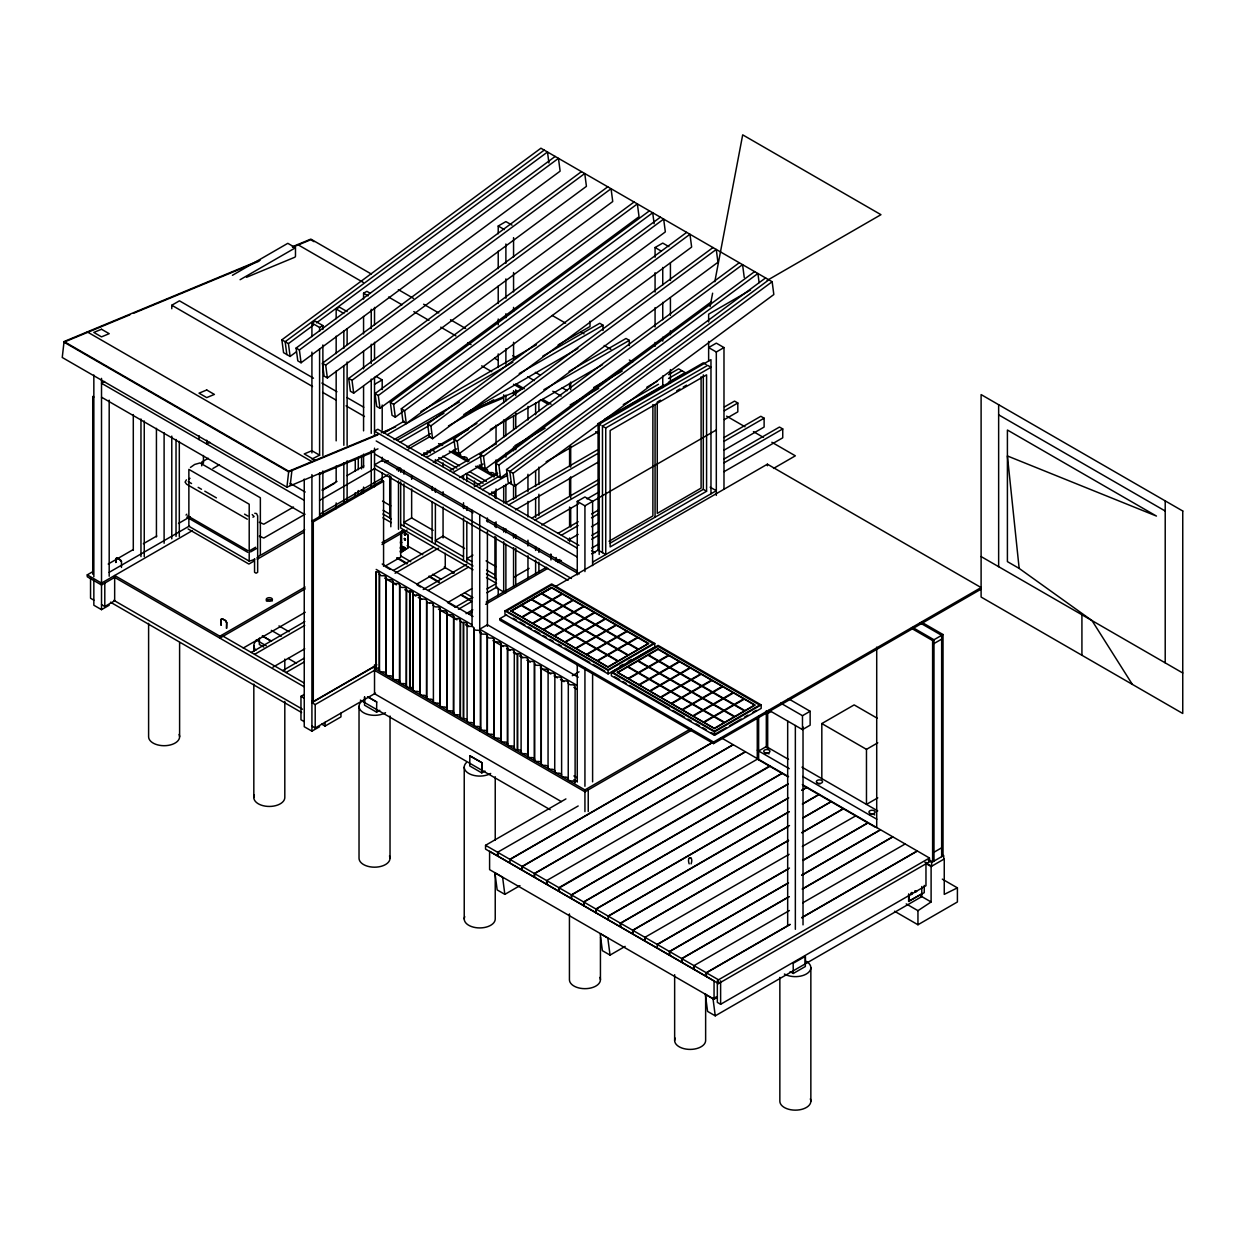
<?xml version="1.0" encoding="UTF-8"?>
<svg xmlns="http://www.w3.org/2000/svg" width="1245" height="1245" viewBox="0 0 1245 1245"><rect width="100%" height="100%" fill="white"/><g stroke="black" fill="none" stroke-linecap="round" stroke-linejoin="round"><path stroke-width="1.5" d="M129.916 314.814L63.993 342.173L62.25 357.486L286.91 487.2L377.966 448.869M286.91 487.2L288.653 471.871L377.858 434.847M290.225 485.27L291.906 470.517M401.544 544.407L401.497 544.796M402.477 530.868L408.235 535.132L408.235 547.8L400.485 552.562M404.454 533.482L404.952 534.899M404.36 538.696L405.31 539.941L404.454 538.54M405.092 535.101L404.921 533.747M405.574 539.599L404.532 539.941L404.594 538.462M400.501 552.827L407.878 547.893L408.018 535.257L402.26 530.992M710.086 306.55L712.622 293.197M714.801 281.743L742.689 134.849L880.962 214.685L767.2 280.374M386.106 674.059L386.183 577.509A3.159 1.821 0 0 0 383.04 575.688L382.402 575.766A3.097 1.79 0 0 1 379.305 573.976L379.383 573.618A3.097 1.79 0 0 0 376.286 571.828L376.286 667.958A3.159 1.821 0 0 1 379.445 669.779L379.305 670.152A3.097 1.79 0 0 0 382.402 671.942L383.04 671.864A3.159 1.821 0 0 1 386.183 673.685L386.059 674.059A3.05 1.759 0 0 0 389.156 675.802L389.794 675.755A3.159 1.821 0 0 1 392.938 677.576L392.798 677.949A3.097 1.79 0 0 0 395.91 679.739L396.532 679.661A3.159 1.821 0 0 1 399.692 681.482L399.552 681.84A3.097 1.79 0 0 0 402.649 683.629L403.287 683.552A3.159 1.821 0 0 1 406.446 685.372L406.306 685.746A3.097 1.79 0 0 0 409.403 687.536M392.86 677.949L392.938 581.415A3.159 1.821 0 0 0 389.794 579.594L389.156 579.672A3.097 1.79 0 0 1 386.059 577.882M399.645 585.306L399.614 681.84L399.692 585.306A3.159 1.821 0 0 0 396.532 583.485L395.91 583.563A3.097 1.79 0 0 1 392.798 581.773M406.446 589.212L406.368 685.746L406.446 589.212A3.159 1.821 0 0 0 403.287 587.375L402.649 587.469A3.097 1.79 0 0 1 399.552 585.679M433.322 701.308L433.416 700.951A3.159 1.821 0 0 0 430.256 699.13L429.618 699.208A3.097 1.79 0 0 1 426.521 697.418L426.661 697.044A3.159 1.821 0 0 0 423.549 695.255L422.864 695.301A3.097 1.79 0 0 1 419.814 693.543L419.907 693.154A3.159 1.821 0 0 0 416.795 691.348L416.11 691.411A3.097 1.79 0 0 1 413.013 689.621L413.153 593.071A3.159 1.821 0 0 0 410.041 591.282L410.041 687.458A3.159 1.821 0 0 1 413.2 689.279L413.107 593.071A3.097 1.79 0 0 0 410.01 591.282M419.861 596.977L419.861 693.543L419.907 596.977A3.159 1.821 0 0 0 416.748 595.157M413.06 689.637L413.153 689.248A3.159 1.821 0 0 0 410.01 687.427M433.276 605.148L433.416 604.774A3.159 1.821 0 0 0 430.256 602.953L429.618 603.031M468.82 460.65A3.097 1.79 0 0 1 467.28 459.109L467.311 458.736A3.05 1.759 0 0 0 464.26 456.977L464.307 456.977M467.171 720.435A3.159 1.821 0 0 0 464.012 718.614L463.327 718.645A3.097 1.79 0 0 1 460.276 716.902L460.417 716.544A3.159 1.821 0 0 0 457.257 714.723L456.635 714.801A3.097 1.79 0 0 1 453.522 713.011L453.662 712.638A3.159 1.821 0 0 0 450.519 710.817L449.881 710.895A3.05 1.759 0 0 1 446.83 709.105L446.908 708.747A3.159 1.821 0 0 0 443.765 706.927L443.127 707.004A3.097 1.79 0 0 1 440.03 705.215L440.17 608.665A3.159 1.821 0 0 0 437.011 606.844L436.372 606.938A3.05 1.759 0 0 1 433.322 605.148M433.353 700.951L433.276 701.308A3.097 1.79 0 0 0 436.372 703.098L437.011 703.051A3.159 1.821 0 0 1 440.17 704.841L440.108 608.665M453.522 713.011L453.662 616.462A3.159 1.821 0 0 0 450.519 614.641L449.881 614.719A3.05 1.759 0 0 1 446.83 612.929L446.862 612.571A3.159 1.821 0 0 0 443.765 610.75L443.127 610.828A3.097 1.79 0 0 1 440.03 609.038M460.417 620.368L460.339 716.902L460.417 620.368A3.159 1.821 0 0 0 457.257 618.547L456.635 618.625A3.097 1.79 0 0 1 453.522 616.835M466.984 624.601L467.046 624.601A3.097 1.79 0 0 0 470.096 626.391L470.735 626.344A3.159 1.821 0 0 1 473.878 628.134L473.8 724.683M473.878 628.134L473.738 724.683A3.097 1.79 0 0 0 476.835 726.473L477.473 726.395A3.159 1.821 0 0 1 480.632 728.216L480.492 728.574A3.097 1.79 0 0 0 483.589 730.364L484.227 730.286A3.159 1.821 0 0 1 487.386 732.107L487.246 732.48A3.097 1.79 0 0 0 490.343 734.27L490.981 734.176A3.159 1.821 0 0 1 494.14 736.013L494 736.371A3.097 1.79 0 0 0 497.097 738.16L497.735 738.083A3.159 1.821 0 0 1 500.895 739.904L500.801 740.277A3.097 1.79 0 0 0 503.851 742.067L504.49 741.973A3.159 1.821 0 0 1 507.633 743.794L507.509 744.168A3.097 1.79 0 0 0 510.606 745.957L511.244 745.879A3.159 1.821 0 0 1 514.387 747.7L514.247 748.074A3.097 1.79 0 0 0 517.36 749.863L517.297 653.625A3.097 1.79 0 0 1 514.247 651.898L514.341 651.524A3.159 1.821 0 0 0 511.244 649.703L510.606 649.781A3.097 1.79 0 0 1 507.509 647.991L507.633 647.633A3.159 1.821 0 0 0 504.49 645.813L503.851 645.89A3.097 1.79 0 0 1 500.755 644.101L500.895 643.727A3.159 1.821 0 0 0 497.735 641.906L497.097 641.984A3.097 1.79 0 0 1 494 640.195L494.14 639.837A3.159 1.821 0 0 0 490.981 638.016L490.343 638.094A3.097 1.79 0 0 1 487.246 636.304L487.386 635.93A3.159 1.821 0 0 0 484.227 634.11L483.589 634.187A3.097 1.79 0 0 1 480.492 632.398L480.632 632.04A3.159 1.821 0 0 0 477.473 630.219L476.835 630.266A3.05 1.759 0 0 1 473.8 628.507M467.124 720.419L466.984 720.777A3.097 1.79 0 0 0 470.096 722.567L470.735 722.489A3.159 1.821 0 0 1 473.878 724.31L473.738 724.683M514.309 651.898L514.247 748.074M500.755 644.101L500.832 739.904M527.709 659.663A3.097 1.79 0 0 0 530.821 661.453L531.444 661.375A3.159 1.821 0 0 1 534.603 663.196L534.463 663.569A3.097 1.79 0 0 0 537.56 665.359L538.198 665.266A3.159 1.821 0 0 1 541.357 667.102L541.217 667.46A3.097 1.79 0 0 0 544.314 669.25L544.952 669.172A3.159 1.821 0 0 1 548.111 670.993L547.971 671.366A3.05 1.759 0 0 0 551.068 673.125L551.706 673.063A3.159 1.821 0 0 1 554.865 674.899L554.725 675.257A3.097 1.79 0 0 0 557.822 677.047L558.46 676.969A3.159 1.821 0 0 1 561.62 678.79L561.62 774.966A3.159 1.821 0 0 0 558.46 773.145L557.822 773.223A3.097 1.79 0 0 1 554.725 771.433L554.865 771.06A3.159 1.821 0 0 0 551.706 769.239L551.068 769.317A3.097 1.79 0 0 1 547.971 767.527L548.111 767.169A3.159 1.821 0 0 0 544.952 765.348L544.314 765.426A3.097 1.79 0 0 1 541.217 763.636L541.357 763.263A3.159 1.821 0 0 0 538.198 761.442L537.56 761.52A3.097 1.79 0 0 1 534.463 759.73L534.603 759.372A3.159 1.821 0 0 0 531.444 757.551L530.821 757.629A3.097 1.79 0 0 1 527.709 755.839L527.849 659.305A3.159 1.821 0 0 0 524.705 657.485L524.067 657.562A3.097 1.79 0 0 1 520.97 655.773L521.11 655.399A3.159 1.821 0 0 0 517.982 653.609L517.313 653.656M534.525 663.569L534.525 759.73M521.048 751.575L520.97 751.949A3.097 1.79 0 0 0 524.067 753.739L524.705 753.645A3.097 1.79 0 0 1 527.802 755.466L527.802 659.305M561.526 679.163L561.479 679.163A3.097 1.79 0 0 0 564.576 680.953L565.214 680.859A3.159 1.821 0 0 1 568.358 682.68L568.234 683.054A3.097 1.79 0 0 0 571.331 684.843L571.969 684.766A3.159 1.821 0 0 1 575.112 686.586L575.112 782.763A3.159 1.821 0 0 0 571.969 780.942L571.331 780.988A3.097 1.79 0 0 1 568.234 779.23L568.311 682.68M548.049 767.169L548.111 670.993M568.358 778.856L568.311 778.856A3.097 1.79 0 0 0 565.214 777.067L564.576 777.113A3.05 1.759 0 0 1 561.526 775.324M689.17 863.859C686.26 855.688 694.025 855.688 691.115 863.859M691.115 858.241L689.17 858.241M910.671 893.365L911.075 894.595M915.044 890.844L915.62 892.12L916.834 890.844M916.553 890.689L915.355 891.965M188.913 478.92L190.018 478.298M911.075 893.256L910.935 894.486L911.869 892.556M915.448 890.72L915.246 891.762M402.929 548.376L402.524 547.582M186.05 515.072L186.797 514.216M404.765 533.405C402.462 535.008 407.38 535.132 404.734 533.607M254.774 513.298L256.563 513.547L257.668 515.944L257.668 572.311L256.112 573.198L254.556 572.311L254.556 558.725M186.408 479.839L185.069 482.095L186.61 484.243L247.319 519.196M190.454 467.42L194.656 464.463L200.04 462.938L260.361 497.767L260.361 554.679L258.882 556.344A20.402 11.781 0 0 1 256.984 557.853M296.357 351.821L290.116 356.443L283.549 352.646L281.868 339.823L540.921 148.217L772.149 281.728L773.83 294.536L514.776 486.141L508.193 482.344L506.528 469.536L765.582 277.931M544.205 150.116L285.152 341.721L286.832 354.545M290.116 356.443L288.435 343.62L313.413 325.147M316.526 322.844L547.489 152.014L548.936 163.002M301.072 362.762L299.391 349.954L558.46 158.348L560.125 171.156L301.072 362.762L297.788 360.863L296.108 348.055L555.161 156.45M327.373 377.951L325.692 365.127L584.761 173.522L586.426 186.345L327.373 377.951L324.089 376.052L322.408 363.229L581.462 171.623M353.673 393.14L352.008 380.316L611.062 188.711L612.742 201.534L353.673 393.14L350.39 391.241L348.709 378.418L607.762 186.812M379.974 408.313L378.309 395.505L637.362 203.9L639.043 216.708L379.974 408.313L376.69 406.415L375.01 393.607L634.078 202.001M403.131 411.41L395.319 417.184L392.035 415.285L390.354 402.462L649.408 210.856M395.319 417.184L393.638 404.36L652.707 212.755L654.139 223.742M406.275 423.502L404.609 410.694L663.663 219.089L665.344 231.897L406.275 423.502L402.991 421.604L401.31 408.796L660.379 217.19M432.591 438.691L430.91 425.868L689.963 234.262L691.644 247.086L432.591 438.691L429.292 436.793L427.611 423.969L686.68 232.364M458.891 453.88L457.211 441.057L716.264 249.451L717.945 262.275L458.891 453.88L455.592 451.982L453.927 439.158L712.98 247.553M711.471 301.695L485.192 469.054L481.893 467.155L480.228 454.347L739.281 262.742M485.192 469.054L483.511 456.246L742.565 264.64L744.245 277.448M506.777 473.302L500.537 477.924L497.237 476.026L495.557 463.202L754.626 271.597M500.537 477.924L498.856 465.101L757.909 273.495L759.108 282.646M768.865 279.829L509.812 471.435L511.493 484.243M514.776 486.141L513.096 473.333L772.149 281.728M917.954 924.755L917.954 910.671L931.104 901.971L931.104 866.551L944.255 858.957L944.255 894.377L957.405 887.856L957.405 901.971L917.954 924.755L894.532 911.231M171.779 308.729L171.779 305.243L179.451 300.823L313.491 378.2M232.426 275.301L287.813 243.32L295.485 247.755L295.485 256.454M240.098 279.72L295.485 247.755M104.58 381.515L101.514 383.273L304.247 500.334M311.919 336.601L311.919 323.046L315.203 321.148L322.875 325.567L322.875 329.443M336.166 318.736L336.166 309.04L339.449 307.142L347.122 311.577M363.571 299.033L363.571 293.229L366.855 291.33L369.921 293.089M311.919 323.046L319.591 327.466L322.875 325.567M498.218 233.764L498.218 226.014L505.89 221.594L512.037 225.127M209.782 442.255L206.717 444.014L206.717 440.216M208.273 458.269L201.721 462.051L201.721 465.848M212.879 468.509L219.447 464.712M374.527 384.332L382.199 379.912L382.199 389.576M114.976 577.213L101.514 584.994L87.259 576.762L87.259 574.863L92.317 571.953M655.072 257.201L655.072 247.522L662.745 243.086L668.876 246.634M108.206 564.032L133.308 549.543M143.346 543.738L156.745 536.019M178.502 523.46L190.22 516.691M116.781 558.056L120.454 559.892L121.481 561.666L121.481 567.455M121.481 561.666L120.205 560.032M109.186 572.327L189.52 525.95M192.399 530.603L101.514 583.096L87.259 574.863M383.974 432.824L404.08 421.215M420.841 411.535L536.455 344.787M387.257 434.707L512.924 362.155M101.514 604.603L104.798 606.502L114.836 600.712M393.965 439.703L459.312 401.979M558.165 344.896L590.005 326.517L590.005 321.21M93.842 580.077L93.842 605.241L101.514 609.661L109.186 605.241M396.984 440.325L443.905 413.247M542.758 356.163L599.732 323.28L603.016 325.178L603.016 330.485M400.283 442.224L428.762 425.79M519.243 373.547L603.016 325.178M321.957 490.11L337.022 481.41M347.075 475.606L363.805 465.941M293.509 507.042L263.8 524.192L259.302 522.262M323.186 489.907L334.734 483.231M406.975 447.22L430.443 433.68M465.63 413.356L577.882 348.538M319.591 500.334L374.823 468.447M384.861 462.642L388.222 460.712M408.298 449.118L430.054 436.559M448.465 425.93L493.658 399.832M305.056 514.232L263.8 538.042L259.302 536.128M249.856 550.57L255.661 547.224M250.618 551.924L256.439 548.563M319.591 514.247L388.222 474.625M396.579 469.801L399.925 467.871M421.697 455.312L476.928 423.409M423.284 455.514L468.525 429.401M569.058 371.352L626.033 338.469L629.316 340.367L629.316 345.674M383.569 481.27L382.199 480.477L311.919 521.048L313.289 521.842L383.569 481.27L383.569 566.304M426.584 457.413L455.063 440.963M543.863 389.701L629.316 340.367M261.092 554.959L304.683 529.779M253.856 561.184L248.875 564.047L188.057 528.938M257.186 559.254L303.671 532.424M433.276 462.409L456.744 448.854M490.25 429.509L602.518 364.692M750.47 290.038L708.638 314.176L708.638 321.957M449.601 470.703L494.841 444.574M593.694 387.506L622.173 371.057M452.884 472.602L481.364 456.152M570.163 404.89L598.658 388.44M459.576 477.582L483.044 464.043M514.87 445.663L545.03 428.249M221.983 618.796L225.656 620.632L226.683 622.407L226.683 628.196M226.434 628.336L226.683 622.407M433.151 530.339L411.644 517.92L403.971 522.355L432.108 538.587M475.901 485.892L497.673 473.302M646.809 387.211L656.862 381.406M668.581 374.636L678.634 368.831L685.217 372.628L668.456 382.308M114.665 600.806L114.665 575.501L219.867 636.242L305.118 587.017M382.028 542.618L403.753 530.074M479.185 487.791L499.292 476.181M623.278 404.594L658.465 384.269M668.518 378.464L681.918 370.73M305.227 588.854L219.867 638.14L219.867 636.242M382.028 544.516L407.099 530.043M723.983 347.573L716.311 343.138L708.638 347.573L716.311 351.993L723.983 347.573L723.983 489.02M482.469 489.674L507.602 475.17M604.79 419.067L663.429 385.203M602.471 552.64L602.471 426.086L707.674 365.345L710.973 367.244L605.755 427.984L605.755 554.539L598.082 550.103L598.082 423.565L703.3 362.824L706.211 364.505M489.176 494.67L510.948 482.095M546.135 461.786L598.082 431.797M660.519 400.174L657.267 402.057L657.267 513.407L701.106 488.102L701.106 376.737M676.751 390.805L680.003 388.922M683.24 387.055L686.493 385.172M405.076 548.438C392.689 553.387 412.048 547.909 402.057 546.695M243.257 648.038L305.227 612.26M385.608 565.852L400.688 557.153L400.688 533.731M505.486 502.964L597.647 449.756M251.288 652.473L304.807 621.566M393.467 570.397L433.602 547.209M508.769 504.863L597.569 453.6M254.571 654.372L304.745 625.41M395.07 573.26L438.567 548.142M515.477 509.859L597.569 462.455M272.966 667.164L304.745 648.816M416.826 584.107L445.259 567.689L445.259 553.294M531.786 518.153L598.814 479.465M724.481 406.913L734.534 401.108L737.818 403.006L737.818 411.862L724.403 419.596M472.944 555.083L466.813 558.631L471.777 561.495M535.07 520.052L598.752 483.293M724.403 410.741L737.818 403.006M282.693 670.619L304.449 658.06M423.207 589.492L466.688 564.39M577.26 574.879L577.26 501.393L584.932 496.957L592.604 501.393L592.604 565.603M285.992 672.518L304.387 661.889M428.171 590.426L468.307 567.253M541.777 525.048L578.645 503.758M587.017 498.918L598.752 492.149M577.26 501.393L584.932 505.812L716.311 429.976M558.087 533.342L578.194 521.733M591.593 513.998L598.3 510.123M723.967 437.571L760.835 416.281L764.119 418.18L764.119 427.051L723.905 450.254M561.37 535.241L578.131 525.561M591.531 517.827L598.238 513.952M723.905 441.399L764.119 418.18M448.231 602.253L471.653 588.729M568.078 540.221L578.131 534.416M591.531 526.682L598.238 522.807M304.247 721.649L300.963 719.75L300.963 696.344L304.309 694.414M455.125 607.342L471.886 597.662M486.966 588.947L495.339 584.123M458.409 609.241L471.824 601.491M486.904 592.791L496.957 586.986M514.201 577.026L529.156 568.389M591.795 535.381L598.503 531.522M724.17 458.969L779.463 427.051L782.747 428.934L782.747 437.804L724.108 471.653M591.733 539.225L598.44 535.35M724.108 462.798L782.747 428.934M311.919 700.779L313.289 701.558L376.877 664.861M375.601 665.904L311.919 702.678L315.203 704.577L375.539 669.748M466.081 613.66L472.789 609.801M486.204 602.051L546.524 567.222M556.577 561.417L559.923 559.487M468.789 614.003L472.151 612.058M485.628 604.292L547.909 568.327M558.009 562.491L561.37 560.546M591.733 548.08L598.44 544.205M609.054 541.248L652.878 515.944L652.878 404.578M591.624 553.838L598.316 549.979M610.174 543.131L703.3 489.363L706.584 491.261L706.584 374.838L610.143 430.521L610.143 546.944L706.584 491.261M504.972 610.89L551.659 583.936L654.777 643.463L654.777 646.949L608.089 673.903L504.972 614.376L504.972 610.89L608.089 670.417L654.777 643.463M592.604 562.133L716.311 490.717L710.164 487.168M511.01 610.89L551.659 587.422L648.738 643.463L608.089 667.087L511.01 610.89L608.089 667.087M511.01 611.046L551.659 587.578M511.555 611.046L521.173 605.49L531.413 611.404L521.795 616.96M981.107 589.15L713.572 743.607L499.867 620.228L499.867 618.64L506.606 614.765M555.394 586.597L767.402 464.183L981.107 587.562L713.572 742.02L499.867 618.64M311.919 726.084L315.203 727.983L375.539 693.154M304.247 479.06L304.247 726.722L311.919 731.142L319.591 726.722M364.52 702.678L364.66 696.904M321.724 724.139L325.069 726.084L340.959 716.902L340.959 713.105M773.519 468.431L795.353 455.826L771.869 442.271M522.34 617.271L531.957 611.715L542.197 617.629L532.58 623.185M367.68 696.733L376.721 701.962L367.54 696.826M364.52 696.982L364.52 705.199L376.581 712.156L379.756 710.335M533.125 623.496L542.742 617.94L552.982 623.854L543.365 629.41M543.925 629.721L553.527 624.181L563.767 630.079L554.149 635.635M554.71 635.946L564.312 630.406L574.552 636.319L564.95 641.86M565.495 642.187L575.097 636.631L585.337 642.544L575.735 648.085M576.279 648.412L585.897 642.856L596.122 648.769L586.519 654.325M587.064 654.637L596.682 649.081L606.922 654.994L597.304 660.55M572.311 675.708L579.049 671.833M597.849 660.862L607.467 655.306L617.707 661.219L608.089 666.775M619.792 666.262L623.138 664.332M628.149 661.422L631.495 659.492M611.373 672.316L658.06 645.361L761.177 704.903L761.177 708.389L714.49 735.344L611.373 675.802L611.373 672.316L714.49 731.858L761.177 704.903M484.959 771.075L481.784 772.896L469.723 765.94L469.863 755.746L481.924 762.703L481.924 770.297M617.411 672.471L658.06 648.847L755.139 705.059L714.49 728.527L617.411 672.316L714.49 728.527M617.971 672.471L627.573 666.931L637.813 672.829L628.196 678.385M628.756 678.696L638.358 673.156L648.598 679.07L638.996 684.61M639.541 684.937L649.143 679.381L659.383 685.295L649.781 690.835M650.326 691.162L659.943 685.606L670.168 691.52L660.566 697.076M661.111 697.387L670.728 691.831L680.968 697.745L671.351 703.3M671.895 703.612L681.513 698.056L691.753 703.97L682.135 709.525M682.68 709.837L692.298 704.296L702.538 710.195L692.92 715.75M693.465 716.062L703.083 710.521L713.323 716.435L703.705 721.976M485.55 845.308L497.611 852.265L497.611 856.062L485.55 849.106L485.55 845.308L565.915 798.916M374.527 668.425L584.932 789.906L690.991 728.683M704.25 722.302L713.867 716.746L724.108 722.66L714.49 728.201M690.991 730.582L584.932 791.804L374.527 670.324M497.611 852.265L578.178 805.982M726.193 727.687L714.49 734.441L711.16 732.527M729.539 725.757L741.242 719.003M744.588 717.073L747.918 715.144M752.945 712.249L756.275 710.319M509.874 863.143L497.813 856.186L497.813 852.389L509.874 859.346L712.451 742.378M712.669 742.502L510.076 859.47L522.122 866.427L733.087 744.635L721.042 737.662M767.9 713.385L771.075 711.549M522.34 866.551L733.289 744.743L745.35 751.7L534.385 873.508L522.34 866.551L522.34 870.333L534.385 877.305L534.385 873.508M780.724 703.129L802.48 715.688L810.137 711.269L810.137 725.181L802.48 729.617L769.005 710.288M911.247 628.211L932.614 640.553L943.025 634.545L943.025 855.86M534.587 873.616L546.648 880.588L546.648 884.386L534.587 877.414L534.587 873.616L745.553 751.824L757.614 758.781M933.983 643.556L941.656 639.136M504.847 894.361L502.606 877.305L494.934 872.869L497.175 889.926L504.847 894.361L519.959 885.631M758.641 751L766.313 746.564M546.648 880.588L757.816 758.905L769.877 765.862L558.912 887.654L546.851 880.697L546.851 884.495L558.912 891.451L558.912 887.654M821.825 778.607L821.825 723.563L854.148 704.903L877.305 718.272M559.316 887.903L770.281 766.095L782.342 773.067L571.377 894.859L559.316 887.903L559.316 891.7L571.377 898.657L571.377 894.859M787.898 784.008L583.64 901.94L583.64 905.737L571.579 898.765L571.579 894.984L782.545 773.176L788.567 776.662M788.443 797.858L595.904 909.021L595.904 912.818L583.843 905.846L583.843 902.049L788.101 784.132M821.825 723.563L866.473 749.35L877.787 742.814M801.827 790.124L806.853 787.213L802.34 784.615M608.151 919.884L596.106 912.927L596.106 909.13L788.645 797.967M802.045 790.233L807.056 787.338L819.117 794.294L802.371 803.959M596.106 909.13L608.151 916.087L788.972 811.693M789.19 811.818L608.369 916.211L620.415 923.168L789.517 825.544M802.574 804.083L819.319 794.419L831.38 801.375L802.916 817.809M788.381 840.359L632.678 930.248L632.678 934.046L620.617 927.089L620.617 923.292L788.054 826.633M803.118 817.934L831.582 801.5L843.643 808.456L801.78 832.625M632.88 930.373L644.941 937.329L644.941 941.127L632.88 934.17L632.88 930.373L788.599 840.468M801.982 832.734L843.845 808.565L855.891 815.537M877.787 797.858L866.473 804.394L866.473 749.35M610.05 955.102L607.809 938.045L600.137 933.61L602.378 950.666L610.05 955.102L625.161 946.371M644.941 937.329L789.128 854.319M802.325 846.46L856.109 815.646L868.154 822.603L802.854 860.311M657.204 948.208L645.143 941.251L645.143 937.454L657.204 944.41L789.47 868.045M787.992 869.135L657.407 944.519L669.452 951.491L788.334 882.861M803.072 860.435L868.356 822.727L880.417 829.684L801.733 875.126M788.879 896.696L681.715 958.557L681.715 962.354L669.67 955.397L669.67 951.6L788.536 882.97M801.936 875.235L880.62 829.808L892.681 836.764L802.262 888.961M789.408 910.546L693.979 965.638L693.979 969.435L681.918 962.478L681.918 958.681L789.081 896.82M802.48 889.086L892.883 836.889L904.944 843.845M802.807 902.812L905.146 843.97L917.207 850.926L801.671 917.627M706.242 972.718L706.242 976.516L694.181 969.559L694.181 965.762L706.242 972.718L789.952 924.381M801.873 917.736L917.409 851.035L929.455 858.007L929.455 861.805L718.505 983.597L706.444 976.64L706.444 972.843L790.155 924.506M933.983 852.234L941.656 847.798M706.444 972.843L718.505 979.799L929.455 858.007M928.288 860.497L931.649 862.427L943.71 855.471L943.71 859.268M921.782 886.518L921.782 896.602L715.252 1015.842L707.58 1011.407L705.355 994.35L713.027 998.786L716.389 996.84M714.054 999.221L714.054 980.873L489.596 851.284L489.596 869.632L714.054 999.221L717.338 997.323M717.338 980.811L717.338 1002.381L720.622 1004.279L925.969 885.724L925.969 862.318M793.298 973.465L793.158 963.272L805.344 956.393L805.344 966.509L793.298 973.465L790.124 971.645M908.632 894.112L908.632 901.349L921.782 893.754M908.632 901.349L924.257 892.649L924.257 885.413M260.221 260.112L64.071 341.535L288.731 471.233L377.702 434.303M292.326 246.79L310.83 239.102L371.43 274.087M133.495 313.32L258.835 261.294M292.855 247.179L310.752 239.756L314.036 241.654M246.51 277.293L294.972 257.17M381.281 432.824L395.552 426.895M383.227 432.622L388.596 430.397M469.272 410.959L522.993 388.673M319.062 474.516L374.496 451.515M463.903 414.398L503.245 398.073M400.221 547.318L401.886 547.769L400.221 548.329M249.202 561.121L249.202 504.209L188.867 469.381L188.867 526.277L249.202 561.121L252.112 560.266A20.402 11.781 0 0 0 254.711 559.161M400.345 542.026L401.793 542.524L400.345 543.007M416.795 595.172L416.11 595.235A3.05 1.759 0 0 1 413.075 593.445M460.276 620.726A3.097 1.79 0 0 0 463.373 622.516L464.012 622.438A3.159 1.821 0 0 1 467.171 624.259M433.353 604.977L433.416 701.153M467.077 624.445L467.124 720.622M521.095 655.617L521.11 751.575A3.159 1.821 0 0 0 517.951 749.755L517.313 749.832M252.221 514.574L254.089 516.55L252.984 517.189M400.283 551.348L405.714 548.749L401.59 545.933M453.911 572.404L452.744 573.276M910.795 894.439L912.227 893.926L911.962 892.432M404.532 538.587L405.31 539.49M400.283 551.053L405.434 548.594L401.372 545.995M247.739 552.313L186.797 517.142M998.646 414.834L1165.211 511.01M655.072 247.522L661.204 251.07M498.218 226.014L504.365 229.562M1019.157 568.405L1007.407 561.62L1007.407 430.023L1156.449 516.068L1007.407 455.95L1019.157 568.405L1092.005 620.586L1132.343 684.376M981.107 556.562L1182.75 672.985M552.189 315.452L565.603 323.186M580.699 331.901L584.061 333.847M604.183 345.456L610.89 349.331M629.332 359.976L632.693 361.921M726.598 416.141L745.039 426.786M753.427 431.626L763.481 437.431M398.353 289.649L413.511 298.395M423.611 304.216L438.754 312.962M450.534 319.763L465.692 328.509M512.815 355.728L516.193 357.673M535.35 372.317L540.377 375.212M562.164 387.786L567.191 390.697M527.678 376.737L534.385 380.612M552.811 391.257L561.184 396.097M297.679 244.565L363.322 282.459M388.58 297.041L402.042 304.823M413.822 311.623L428.965 320.37M440.761 327.17L455.903 335.917M467.684 342.717L471.061 344.663M494.623 358.264L497.984 360.21M598.082 423.565L601.008 425.245M602.471 426.086L605.755 427.984M363.571 293.229L368.162 295.874M515.944 383.896L524.332 388.736M542.758 399.365L551.13 404.205M481.675 365.843L491.728 371.648M513.531 384.238L521.92 389.078M540.361 399.723L548.749 404.563M595.701 431.673L599.063 433.618M921.658 622.204L943.025 634.545M919.899 622.78L941.656 635.339L941.656 856.653M912.616 627.433L933.983 639.759L933.983 861.089M336.166 309.04L343.838 313.475M376.052 376.363L382.199 379.912M281.868 339.823L288.435 343.62M296.108 348.055L299.391 349.954M322.408 363.229L325.692 365.127M348.709 378.418L352.008 380.316M375.01 393.607L378.309 395.505M390.354 402.462L393.638 404.36M401.31 408.796L404.609 410.694M427.611 423.969L430.91 425.868M453.927 439.158L457.211 441.057M480.228 454.347L483.511 456.246M495.557 463.202L498.856 465.101M506.528 469.536L513.096 473.333M438.567 443.609L441.928 445.554M452.028 451.39L468.867 461.101M477.286 465.972L494.109 475.683M449.258 451.048L467.762 461.739M475.621 466.284L494.125 476.959M321.879 383.04L336.959 391.755M347.013 397.56L363.758 407.224M430.957 449.352L434.318 451.281M442.738 456.137L459.545 465.848M469.63 471.668L486.453 481.379M427.144 450.939L430.443 452.853M438.707 457.615L456.899 468.12M466.268 473.536L483.091 483.247M171.779 305.243L312.526 386.51M322.579 392.315L335.994 400.05M346.048 405.854L364.474 416.499M423.829 452.822L427.144 454.736M437.042 460.448L453.6 470.003M466.813 477.629L480.041 485.285M491.635 491.962L494.934 493.876M591.624 550.804L594.954 552.733M578.878 545.341L377.811 429.26L374.527 431.159L577.26 548.205M376.192 440.979L577.26 557.06M374.527 453.927L577.26 570.988M473.053 512.847L382.199 460.385L374.527 464.821L571.393 578.489M486.515 520.628L579.065 574.054M788.396 698.71L810.137 711.269M374.527 468.618L568.031 580.341M315.203 460.245L304.247 453.911L311.919 450.737L319.591 455.156L311.919 459.047M382.511 501.097L390.79 505.875M464.572 548.469L443.064 536.05L435.392 540.486L463.513 556.733M486.064 560.888L495.992 566.615M87.259 331.901L311.919 461.599M383.118 510.31L389.732 514.123M486.671 570.085L494.934 574.863M382.931 513.998L391.335 518.854M400.688 524.254L473.007 565.993M486.453 573.758L496.537 579.594M382.931 517.796L391.335 522.635M473.007 569.79L400.688 528.036L400.688 481.877M486.453 577.555L496.537 583.376M766.655 746.767L788.521 759.388M801.982 767.169L877.709 810.884M63.993 342.173L288.653 471.871M407.162 545.699L422.786 554.725M444.2 567.082L454.3 572.918M757.302 750.221L789.268 768.679M802.729 776.46L876.776 819.194M290.132 483.325L305.212 492.04M757.302 759.076L787.587 776.569M802.729 785.315L875.079 827.085M513.189 618.22L516.519 620.135M519.85 622.064L524.845 624.943M528.176 626.873L531.506 628.787M534.836 630.717L539.816 633.596M543.147 635.526L546.477 637.44M549.808 639.37L553.138 641.284M558.133 644.179L561.464 646.093M564.794 648.022L589.772 662.433M593.102 664.363L604.759 671.086M614.594 676.766L619.59 679.645M622.92 681.575L626.251 683.489M629.581 685.419L669.545 708.483M672.876 710.413L684.532 717.136M687.862 719.065L691.177 720.979M696.173 723.874L699.503 725.788M702.834 727.718L706.164 729.632M929.33 859.984L932.614 861.882L932.614 640.553M400.657 555.861L410.741 561.682M432.575 574.287L440.979 579.143M464.51 592.729L472.913 597.584M397.295 557.713L407.38 563.534M429.214 576.155L439.298 581.975M461.148 594.581L469.552 599.436M924.926 862.349L931.649 866.224L931.649 862.427M396.75 558.04L406.819 563.861M428.669 576.466L438.754 582.287M460.603 594.908L470.688 600.728M926.062 863.641L931.104 866.551M942.325 879.141L957.405 887.856M101.514 397.202L304.247 514.247M93.842 397.046L92.737 396.408L92.737 574.194M382.199 564.032L473.007 616.462M578.209 677.202L487.402 624.772L479.73 629.192L577.26 685.513M385.172 566.537L390.214 569.447M417.153 585.01L420.514 586.94M447.453 602.502L455.872 607.358M376.208 569.432L472.057 624.772M384.612 578.085L396.392 584.87M404.796 589.725L409.231 592.293M412.531 594.192L415.846 596.106M418.242 597.491L421.604 599.436M438.427 609.147L456.931 619.823M465.459 624.757L468.774 626.671M492.942 640.615L503.276 646.591M506.637 648.52L509.999 650.466M513.36 652.411L516.722 654.356M519.398 655.897L522.713 657.811M526.822 660.177L530.183 662.122M540.268 667.942L550.819 674.027M554.118 675.942L557.433 677.856M560.452 679.599L564.047 681.669M573.898 687.365L577.26 689.31M921.051 896.167L931.104 901.971M188.244 481.613L191.559 483.527M198.173 487.355L201.488 489.269M204.802 491.184L216.397 497.875M244.565 514.138L247.879 516.053M906.22 903.901L917.954 910.671M187.637 515.85L247.786 550.57M573.898 775.946L577.26 777.892M573.898 779.744L577.26 781.689M278.989 625.924L289.073 631.744M271.317 630.359L281.401 636.179M561.37 801.609L374.527 693.73L374.527 664.799M262.462 635.993L271.503 641.222L262.337 636.086M469.723 755.824L481.924 762.703L481.784 772.896M120.454 559.892L117.03 557.916L115.754 558.647L115.754 562.507M225.656 620.632L222.233 618.656L220.956 619.387L220.956 625.177M805.344 956.393L805.344 963.988M256.205 639.977L266.274 645.797M288.124 658.403L296.512 663.243M360.35 700.11L550.181 809.701M263.831 647.073L259.318 644.459L259.458 638.062M221.906 635.51L304.06 682.945M114.665 577.4L304.122 686.773M300.963 696.344L304.247 698.243M113.824 600.323L302.442 709.214M110.478 602.191L301.601 712.529M93.842 600.168L90.543 598.269L90.543 578.458M571.579 894.984L583.64 901.94M583.843 902.049L595.904 909.021M620.617 923.292L632.678 930.248M669.67 951.6L681.715 958.557M681.918 958.681L693.979 965.638M225.407 620.773L226.434 622.547M463.327 622.469L463.342 718.676M713.027 998.786L715.252 1015.842M260.267 536.175L260.361 537.28M1165.211 500.879L1165.211 662.854M1081.921 614.765L1081.921 655.259M998.646 404.703L998.646 566.693M908.912 894.268L908.912 901.504M876.713 647.12L876.713 827.66M810.853 967.692L810.853 1101.202M803.025 726.893L803.025 924.879M802.48 715.688L802.48 729.617M795.353 725.493L795.353 929.315M787.68 721.073L787.68 924.879M779.852 977.372L779.852 1101.202A15.5 8.948 0 0 0 797.376 1110.073A15.5 8.948 0 0 0 810.324 1098.884M767.683 711.922L767.683 748.805M767.402 464.183L767.402 465.77M766.313 710.77L766.313 747.654M758.641 716.217L758.641 759.855M757.271 717.929L757.271 758.703M720.622 980.873L720.622 1004.279M718.505 979.799L718.505 983.597M716.311 351.993L716.311 495.385M714.49 731.858L714.49 735.344M713.572 742.02L713.572 743.607M710.973 493.798L710.973 359.665L599.187 424.187L599.187 554.445M708.638 341.379L708.638 361.128M705.635 994.024L705.635 1040.462A15.5 8.948 0 0 1 688.127 1049.333A15.5 8.948 0 0 1 675.179 1038.143M703.3 374.885L703.3 489.363M674.65 974.679L674.65 1040.462M670.417 263.022L670.417 280.467M670.417 297.897L670.417 315.343M670.417 330.843L670.417 334.718M670.417 369.594L670.417 383.149M669.452 951.491L669.452 955.288L657.407 948.317L657.204 944.41M662.745 267.457L662.745 284.887M662.745 302.333L662.745 319.763M662.745 337.208L662.745 341.083M662.745 375.959L662.745 387.584M655.072 272.717L655.072 292.093M655.072 307.593L655.072 326.968M655.072 342.468L655.072 346.343M655.072 404.672L655.072 517.204M620.415 923.168L620.415 926.965L608.369 920.008L608.151 916.087M608.089 670.417L608.089 673.903M600.432 937.158L600.432 979.722M592.604 673.529L592.604 781.844M588.231 789.906L588.231 811.522M584.932 505.812L584.932 571.579M584.932 668.285L584.932 786.28M584.932 789.906L584.932 811.615M577.26 663.865L577.26 781.844M570.692 382.091L570.692 389.809M570.692 445.866L570.692 467.108M570.692 476.773L570.692 498.031M570.692 507.695L570.692 527.024M569.587 383.382L569.587 387.257M569.587 447.157L569.587 466.486M569.587 478.08L569.587 495.463M569.587 507.057L569.587 526.386M569.587 537.98L569.587 541.855M569.432 913.939L569.432 979.722A15.5 8.948 0 0 0 586.955 988.592A15.5 8.948 0 0 0 599.903 977.403M556.204 557.511L556.204 561.355M554.865 674.899L554.725 771.433M550.959 554.196L550.959 559.985M550.726 554.336L550.726 558.196M541.31 667.102L541.279 763.636L541.217 667.46M538.914 401.201L538.914 410.897M538.914 467.108L538.914 484.554M538.914 494.234L538.914 515.554M538.914 548.516L538.914 552.391M538.914 562.086L538.914 571.766M535.615 403.1L535.615 414.725M535.615 470.937L535.615 486.437M535.615 498.078L535.615 517.453M535.615 546.539L535.615 550.414M535.615 560.094L535.615 573.665M534.463 663.569L534.463 759.73M527.958 406.415L527.958 419.985M527.958 474.267L527.958 491.713M527.958 501.393L527.958 516.908M527.958 540.159L527.958 545.979M527.958 555.675L527.958 578.925M522.122 866.427L522.122 870.224L510.076 863.267L509.874 859.346M517.624 653.609L517.624 749.801M515.757 389.809L515.757 395.599M515.757 412.998L515.757 428.451M515.757 445.85L515.757 449.71M515.757 484.492L515.757 498.031M515.757 534.743L515.757 538.603M515.757 548.267L515.757 584.994M513.562 237.639L513.562 257.015M513.562 272.515L513.562 291.89M513.562 307.39L513.562 311.266M513.562 342.282L513.562 359.712M513.562 390.712L513.562 394.587M513.562 415.908L513.562 429.463M513.562 446.908L513.562 450.783M513.562 485.659L513.562 499.214M513.562 534.089L513.562 537.964M513.562 547.66L513.562 586.411M507.587 647.633L507.555 744.168L507.509 647.991M505.89 244.004L505.89 263.38M505.89 278.88L505.89 298.255M505.89 313.771L505.89 317.646M505.89 348.647L505.89 364.147M505.89 395.147L505.89 400.952M505.89 420.328L505.89 435.828M505.89 453.273L505.89 457.148M505.89 484.274L505.89 503.649M505.89 528.845L505.89 532.72M505.89 544.345L505.89 592.776M503.696 394.821L503.696 402.742M503.696 419.938L503.696 437.337M503.696 485.643L503.696 503.042M503.696 528.176L503.696 532.035M503.696 541.699L503.696 591.951L496.039 587.515L496.039 537.264M500.895 643.727L500.801 740.277M498.218 251.21L498.218 268.64M498.218 286.085L498.218 303.515M498.218 319.016L498.218 324.836M498.218 353.907L498.218 367.462M498.218 588.356L498.218 596.106M496.039 425.167L496.039 444.496M496.039 459.965L496.039 475.419M496.039 488.958L496.039 498.622M496.039 521.811L496.039 527.6M495.23 776.74L495.23 840.173M495.23 872.854L495.23 918.981A15.5 8.948 0 0 1 477.706 927.852A15.5 8.948 0 0 1 464.758 916.662M494.934 492.008L494.934 497.782M494.934 522.822L494.934 526.666M494.934 536.299L494.934 578.66M494.078 639.837L494.047 736.371M494 640.195L494 736.371M487.402 517.982L487.402 521.857M487.402 531.522L487.402 626.313M487.386 635.93L487.309 732.48L487.246 636.304M480.632 632.04L480.554 728.574L480.492 632.398M479.73 514.667L479.73 632.678M479.73 729.165L479.73 731.064M474.485 480.959L474.485 486.748M472.057 510.248L472.057 626.313M466.813 473.847L466.813 481.535M466.813 506.575L466.813 510.434M466.813 521.982L466.813 562.413M464.229 767.122L464.229 918.981M463.513 475.792L463.513 479.636M463.513 502.747L463.513 508.536M463.513 518.153L463.513 560.515M463.654 622.438L463.654 718.645M453.662 616.462L453.585 713.011M443.064 462.829L443.064 466.673M443.064 491.713L443.064 495.557M443.064 507.12L443.064 537.933M435.392 459.561L435.392 463.405M435.392 488.445L435.392 492.289M435.392 503.836L435.392 544.283M432.108 486.546L432.108 490.39M432.108 501.953L432.108 542.384M411.644 475.497L411.644 479.356M411.644 488.974L411.644 517.858M409.683 591.282L409.683 687.489M403.971 470.299L403.971 474.158M403.971 483.776L403.971 526.153M401.668 531.335L401.575 544.267M400.688 468.4L400.688 472.26M398.493 467.435L398.493 471.295M398.493 480.959L398.493 529.281M392.891 581.415L392.938 677.576M390.821 476.524L390.821 526.775M390.027 715.999L390.027 858.241M389.732 475.559L389.732 517.92M386.137 577.509L386.183 673.685M382.199 405.045L382.199 430.194M382.199 457.273L382.199 461.148M382.199 472.742L382.199 480.477M379.383 669.779L379.445 573.618L379.351 670.152M376.721 701.962L376.581 712.156M375.959 571.813L375.959 668.02M374.527 307.39L374.527 324.836M374.527 342.282L374.527 359.727M374.527 377.173L374.527 434.692M374.527 448.169L374.527 486.842M371.243 309.289L371.243 328.664M371.243 344.18L371.243 363.556M371.243 379.071L371.243 433.353M371.243 450.799L371.243 487.635M363.571 316.479L363.571 333.925M363.571 351.386L363.571 368.831M363.571 386.277L363.571 430.863M363.571 454.129L363.571 467.684M363.571 487.075L363.571 492.896M361.595 455.468L361.595 468.945M361.595 490.125L361.595 493.985M359.027 706.382L359.027 858.241A15.5 8.948 0 0 0 376.55 867.111A15.5 8.948 0 0 0 389.498 855.922M358.311 457.413L358.264 469.692M358.264 490.561L358.264 494.358M355.261 459.701L355.261 471.341M355.261 492.678L355.261 496.568M347.122 329.022L347.122 344.523M347.122 361.968L347.122 445.337M347.122 460.837L347.122 501.548M343.838 330.921L343.838 348.367M343.838 365.812L343.838 445.29M343.838 462.735L343.838 503.447M336.166 336.181L336.166 353.627M336.166 371.072L336.166 440.854M336.166 466.066L336.166 481.566M336.166 502.902L336.166 508.707M325.069 722.287L325.069 726.084M322.875 344.958L322.875 455.452M322.875 470.968L322.875 515.554M319.591 327.466L319.591 331.341M319.591 348.787L319.591 455.405M319.591 472.867L319.591 517.78M315.203 704.577L315.203 727.983M313.289 521.842L313.289 701.558M311.919 352.117L311.919 452.915M311.919 474.594L311.919 731.142M284.809 659.103L284.809 670.635M284.809 701.386L284.809 797.5A15.5 8.948 0 0 1 267.301 806.371A15.5 8.948 0 0 1 254.353 795.181M253.824 645.641L253.824 651.415M253.824 684.096L253.824 797.5M221.205 619.247L221.205 625.021M203.433 455.499L203.433 463.249M199.044 435.719L199.044 439.594M179.607 642.576L179.607 736.76M179.311 441.446L179.311 536.424M176.027 439.469L176.027 536.377M171.779 436.092L171.779 538.836M164.107 432.778L164.107 543.256M156.434 428.342L156.434 536.891M148.606 623.356L148.606 736.76A15.5 8.948 0 0 0 166.13 745.63A15.5 8.948 0 0 0 179.078 734.441M144.249 420.981L144.249 556.671M140.965 419.005L140.965 556.624M133.293 414.569L133.293 550.259M116.003 558.507L116.003 562.366M109.186 400.159L109.186 576.217M104.798 583.096L104.798 606.502M101.514 378.387L101.514 609.661M93.842 374.994L93.842 576.762M409.403 591.328A3.05 1.759 0 0 1 406.368 589.57M419.83 597.351A3.05 1.759 0 0 0 422.864 599.094L423.549 599.078A3.159 1.821 0 0 1 426.708 600.899L426.615 697.433L426.615 601.273A3.05 1.759 0 0 0 429.665 603.016M494.701 475.59A3.097 1.79 0 0 1 494.281 474.703L494.374 474.329A3.097 1.79 0 0 0 491.261 472.54L490.639 472.618A3.159 1.821 0 0 1 487.48 470.797L487.62 470.439A3.097 1.79 0 0 0 484.523 468.649L483.885 468.727A3.159 1.821 0 0 1 480.726 466.906L480.866 466.533A3.097 1.79 0 0 0 479.309 464.992M463.669 457.055A3.159 1.821 0 0 1 460.51 455.234L460.603 454.845A3.097 1.79 0 0 0 457.506 453.055L456.868 453.133A3.097 1.79 0 0 1 453.771 451.312L453.865 450.939A3.097 1.79 0 0 0 453.445 450.052M442.613 445.259A3.097 1.79 0 0 1 440.419 443.998M764.663 753.847A3.097 1.79 0 0 1 769.052 753.847M818.65 783.743A3.097 1.79 0 0 1 820.268 783.743M869.866 814.588A3.097 1.79 0 0 1 874.753 814.946M266.321 600.899A3.097 1.79 0 0 1 269.325 599.576A3.097 1.79 0 0 1 272.313 600.899M806.309 961.373A15.5 8.948 0 0 1 806.309 974.026A15.5 8.948 0 0 1 784.397 974.026M490.686 773.456A15.5 8.948 0 0 1 470.299 774.234A15.5 8.948 0 0 1 466.315 762.656M385.483 712.716A15.5 8.948 0 0 1 365.096 713.494A15.5 8.948 0 0 1 361.097 701.915M255.894 650.123A15.5 8.948 0 0 1 258.353 639.323M446.908 612.571L446.784 709.105L446.862 612.571M551.659 584.994L506.528 611.046L608.089 669.685L653.22 643.618L551.659 584.994M531.335 599.623L521.717 605.179L531.957 611.093L541.575 605.537L531.335 599.623M541.497 593.756L531.88 599.312L542.12 605.226L551.737 599.67L541.497 593.756M551.659 587.889L542.042 593.445L552.282 599.359L561.9 593.803L551.659 587.889M542.12 605.848L532.502 611.404L542.742 617.318L552.36 611.762L542.12 605.848M552.282 599.981L542.664 605.537L552.904 611.451L562.522 605.895L552.282 599.981M562.444 594.114L552.827 599.67L563.067 605.584L572.684 600.028L562.444 594.114M552.904 612.089L543.287 617.629L553.527 623.543L563.145 617.987L552.904 612.089M563.067 606.222L553.449 611.762L563.689 617.676L573.307 612.12L563.067 606.222M573.229 600.355L563.611 605.895L573.852 611.809L583.469 606.253L573.229 600.355M563.689 618.314L554.072 623.854L564.312 629.768L573.929 624.227L563.689 618.314M573.852 612.447L564.234 617.987L574.474 623.901L584.092 618.36L573.852 612.447M584.014 606.58L574.396 612.12L584.636 618.034L594.254 612.493L584.014 606.58M574.474 624.539L564.872 630.079L575.097 635.993L584.714 630.452L574.474 624.539M584.636 618.672L575.019 624.227L585.259 630.126L594.877 624.585L584.636 618.672M594.799 612.805L585.181 618.36L595.421 624.259L605.039 618.718L594.799 612.805M585.259 630.764L575.657 636.319L585.897 642.218L595.499 636.677L585.259 630.764M595.421 624.897L585.819 630.452L596.044 636.366L605.661 630.81L595.421 624.897M605.584 619.03L595.981 624.585L606.206 630.499L615.824 624.943L605.584 619.03M596.044 636.989L586.442 642.544L596.682 648.458L606.284 642.902L596.044 636.989M606.206 631.122L596.604 636.677L606.844 642.591L616.446 637.035L606.206 631.122M616.368 625.255L606.766 630.81L616.991 636.724L626.608 631.168L616.368 625.255M606.844 643.214L597.226 648.769L607.467 654.683L617.069 649.127L606.844 643.214M616.991 637.347L607.389 642.902L617.629 648.816L627.231 643.26L616.991 637.347M627.153 631.48L617.551 637.035L627.791 642.949L637.393 637.393L627.153 631.48M617.629 649.439L608.011 654.994L618.251 660.908L627.869 655.352L617.629 649.439M627.791 643.587L618.174 649.127L628.414 655.041L638.016 649.485L627.791 643.587M637.954 637.72L628.336 643.26L638.576 649.174L648.178 643.618L637.954 637.72M658.06 646.42L612.929 672.471L714.49 731.111L759.621 705.059L658.06 646.42M637.736 661.064L628.134 666.604L638.358 672.518L647.976 666.978L637.736 661.064M647.898 655.197L638.28 660.737L648.52 666.651L658.138 661.111L647.898 655.197M658.06 649.33L648.443 654.87L658.683 660.784L668.3 655.244L658.06 649.33M648.52 667.289L638.918 672.829L649.143 678.743L658.761 673.203L648.52 667.289M658.683 661.422L649.081 666.978L659.305 672.876L668.923 667.336L658.683 661.422M668.845 655.555L659.227 661.111L669.468 667.009L679.085 661.468L668.845 655.555M659.305 673.514L649.703 679.07L659.943 684.968L669.545 679.428L659.305 673.514M669.468 667.647L659.866 673.203L670.106 679.116L679.708 673.561L669.468 667.647M679.63 661.78L670.028 667.336L680.252 673.249L689.87 667.693L679.63 661.78M670.106 679.739L660.488 685.295L670.728 691.208L680.33 685.653L670.106 679.739M680.252 673.872L670.65 679.428L680.89 685.341L690.493 679.786L680.252 673.872M690.415 668.005L680.813 673.561L691.053 679.474L700.655 673.918L690.415 668.005M680.89 685.964L671.273 691.52L681.513 697.433L691.115 691.878L680.89 685.964M691.053 680.097L681.435 685.653L691.675 691.566L701.277 686.011L691.053 680.097M701.2 674.23L691.597 679.786L701.838 685.699L711.44 680.144L701.2 674.23M691.675 692.189L682.058 697.745L692.298 703.658L701.915 698.103L691.675 692.189M701.838 686.337L692.22 691.878L702.46 697.791L712.078 692.236L701.838 686.337M712 680.47L702.382 686.011L712.622 691.924L722.224 686.369L712 680.47M702.46 698.429L692.842 703.97L703.083 709.883L712.7 704.328L702.46 698.429M712.622 692.562L703.005 698.103L713.245 704.016L722.863 698.476L712.622 692.562M722.785 686.695L713.167 692.236L723.407 698.149L733.025 692.609L722.785 686.695M713.245 704.654L703.627 710.195L713.867 716.108L723.485 710.568L713.245 704.654M723.407 698.787L713.79 704.328L724.03 710.241L733.647 704.701L723.407 698.787M733.57 692.92L723.952 698.476L734.192 704.374L743.81 698.834L733.57 692.92M724.03 710.879L714.412 716.435L724.652 722.333L734.27 716.793L724.03 710.879M734.192 705.012L724.574 710.568L734.815 716.466L744.432 710.926L734.192 705.012M744.354 699.145L734.737 704.701L744.977 710.615L754.594 705.059L744.354 699.145M101.514 329.256L93.842 332.431L101.514 336.866L109.186 333.676L101.514 329.256M206.717 389.996L199.044 393.171L206.717 397.606L214.389 394.416L206.717 389.996M1182.75 511.01L981.107 394.587L981.107 597.055L1182.75 713.478L1182.75 511.01M870.52 813.607A3.097 1.79 0 0 0 875.157 812.051A3.097 1.79 0 0 0 870.52 810.495A3.097 1.79 0 0 0 870.52 813.607M817.265 782.949A3.097 1.79 0 0 0 822.447 782.14A3.097 1.79 0 0 0 818.65 779.946A3.097 1.79 0 0 0 817.265 782.949M765.301 752.867A3.097 1.79 0 0 0 769.955 751.311A3.097 1.79 0 0 0 765.301 749.755A3.097 1.79 0 0 0 765.301 752.867M267.13 600.728A3.097 1.79 0 0 0 272.313 599.919A3.097 1.79 0 0 0 268.515 597.724A3.097 1.79 0 0 0 267.13 600.728"/></g></svg>
